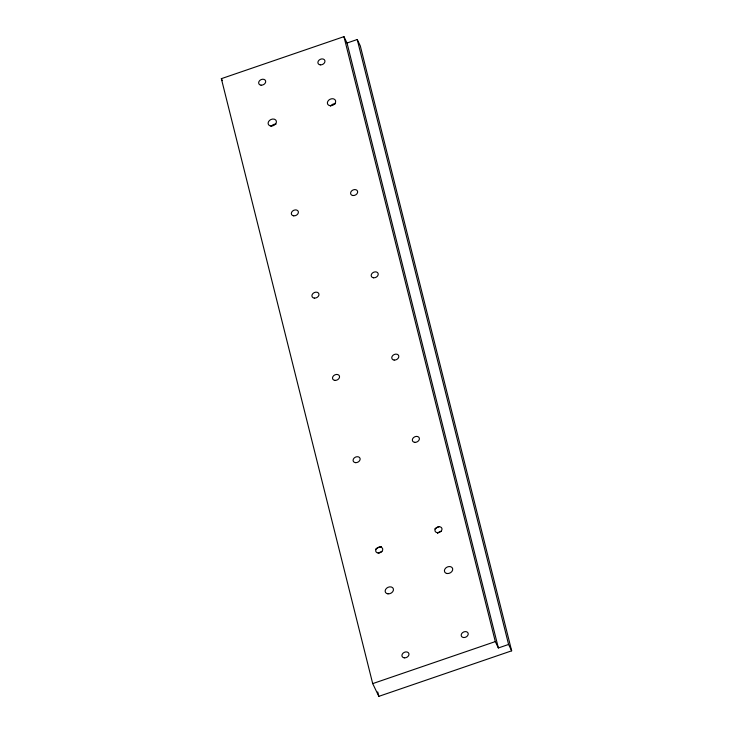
<?xml version="1.0" encoding="UTF-8"?>
<svg xmlns="http://www.w3.org/2000/svg" width="733" height="733" viewBox="0 0 733 733"><rect width="100%" height="100%" fill="white"/><g stroke="black" fill="none" stroke-linecap="round" stroke-linejoin="round"><path stroke-width="1.1" d="M221.348 78.669L343.951 36.65L347.021 43.018L498.367 647.963L508.583 644.463L511.652 650.822L378.833 696.35L372.703 683.614L221.348 78.669L222.291 80.63M347.021 43.018L357.237 39.518L360.297 45.877L511.652 650.822M372.703 683.614L495.306 641.595L498.367 647.963M357.237 39.518L508.583 644.463M343.951 36.65L495.306 641.595M377.715 691.906L378.833 696.35M330.51 106.019A4.343 3.299 -25.7 0 1 335.311 103.811M271.247 126.333A4.343 3.299 -25.7 0 1 276.057 124.124M434.77 528.979A10.858 8.246 -25.7 0 1 438.902 526.734M437.464 533.514A4.343 3.299 -25.7 0 1 441.202 531.324M375.516 549.283A10.858 8.246 -25.7 0 1 381.453 546.561M378.924 553.021A4.343 3.299 -25.7 0 1 381.939 551.637M330.171 105.708A4.343 3.299 -25.7 0 0 335.604 100.815A4.343 3.299 -25.7 0 0 328.778 100.119A4.343 3.299 -25.7 0 0 330.171 105.708M270.917 126.021A4.343 3.299 -25.7 0 0 276.341 121.128A4.343 3.299 -25.7 0 0 269.515 120.432A4.343 3.299 -25.7 0 0 270.917 126.021M404.304 657.849A3.692 2.804 -25.7 0 0 408.922 653.689A3.692 2.804 -25.7 0 0 403.113 653.103A3.692 2.804 -25.7 0 0 404.304 657.849M463.558 637.536A3.692 2.804 -25.7 0 0 468.176 633.376A3.692 2.804 -25.7 0 0 462.376 632.79A3.692 2.804 -25.7 0 0 463.558 637.536M355.468 462.651A3.692 2.804 -25.7 0 0 360.086 458.491A3.692 2.804 -25.7 0 0 354.277 457.905A3.692 2.804 -25.7 0 0 355.468 462.651M414.722 442.347A3.692 2.804 -25.7 0 0 419.34 438.178A3.692 2.804 -25.7 0 0 413.54 437.592A3.692 2.804 -25.7 0 0 414.722 442.347M334.88 380.381A3.692 2.804 -25.7 0 0 339.498 376.221A3.692 2.804 -25.7 0 0 333.698 375.635A3.692 2.804 -25.7 0 0 334.88 380.381M394.143 360.068A3.692 2.804 -25.7 0 0 398.761 355.908A3.692 2.804 -25.7 0 0 392.952 355.322A3.692 2.804 -25.7 0 0 394.143 360.068M314.301 298.111A3.692 2.804 -25.7 0 0 318.919 293.951A3.692 2.804 -25.7 0 0 313.11 293.356A3.692 2.804 -25.7 0 0 314.301 298.111M373.555 277.798A3.692 2.804 -25.7 0 0 378.173 273.638A3.692 2.804 -25.7 0 0 372.373 273.052A3.692 2.804 -25.7 0 0 373.555 277.798M320.284 64.861A3.692 2.804 -25.7 0 0 324.902 60.692A3.692 2.804 -25.7 0 0 319.093 60.106A3.692 2.804 -25.7 0 0 320.284 64.861M261.021 85.165A3.692 2.804 -25.7 0 0 265.639 81.006A3.692 2.804 -25.7 0 0 259.839 80.419A3.692 2.804 -25.7 0 0 261.021 85.165M293.713 215.841A3.692 2.804 -25.7 0 0 298.331 211.672A3.692 2.804 -25.7 0 0 292.531 211.086A3.692 2.804 -25.7 0 0 293.713 215.841M352.976 195.528A3.692 2.804 -25.7 0 0 357.594 191.368A3.692 2.804 -25.7 0 0 351.785 190.772A3.692 2.804 -25.7 0 0 352.976 195.528M378.072 552.994A3.692 2.804 -25.7 0 0 382.69 548.834A3.692 2.804 -25.7 0 0 376.881 548.247A3.692 2.804 -25.7 0 0 378.072 552.994M437.326 532.68A3.692 2.804 -25.7 0 0 441.944 528.52A3.692 2.804 -25.7 0 0 436.144 527.934A3.692 2.804 -25.7 0 0 437.326 532.68M387.959 593.849A4.343 3.299 -25.7 0 0 393.392 588.947A4.343 3.299 -25.7 0 0 386.557 588.26A4.343 3.299 -25.7 0 0 387.959 593.849M447.212 573.536A4.343 3.299 -25.7 0 0 452.646 568.643A4.343 3.299 -25.7 0 0 445.82 567.947A4.343 3.299 -25.7 0 0 447.212 573.536"/></g></svg>
